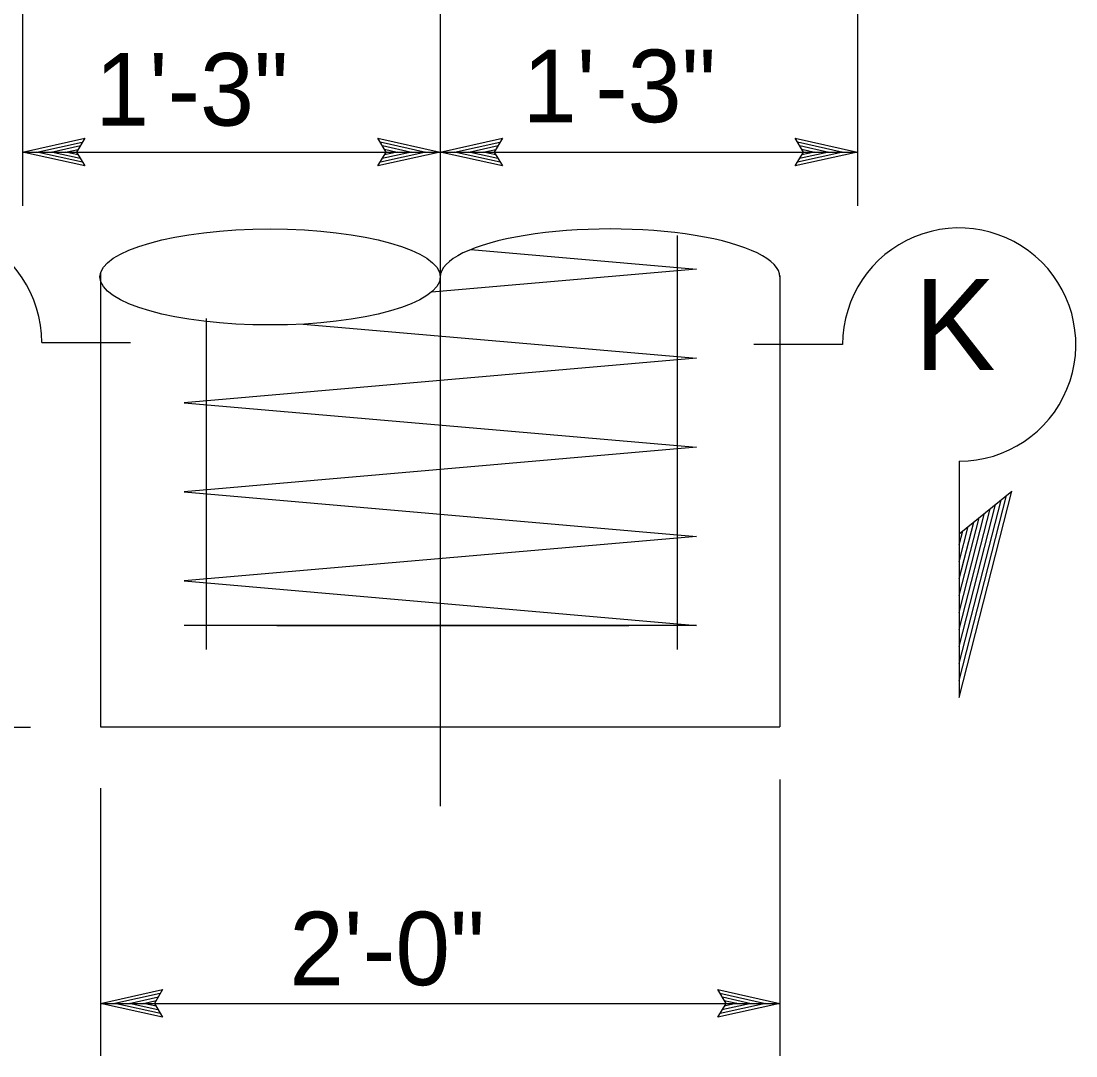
# Model space of a CAD drawing. Extents: x -893 to 867, y -474 to 712.
# Drawn here: x -123.6 to -21.9, y -227.7 to -127.9 of the extents above; entities that cross this region are included whole.
import ezdxf

# ---------------------------------------------------------------- set-up
doc = ezdxf.new("R2010")
doc.units = 0
for name, color, linetype in [('23 Layout Notes', 7, 'Continuous'), ('60 Nongeo Data', 7, 'Continuous'), ('str_Concrete-C', 7, 'Continuous'), ('str_Reinforcement-A', 7, 'Continuous'), ('str_Reinforcement-B', 7, 'Continuous'), ('str_Text-A', 7, 'Continuous')]:
    doc.layers.add(name, color=color, linetype=linetype)

msp = doc.modelspace()

# ---------------------------------------------------------------- linework, layer by layer
at = {"layer": '23 Layout Notes'}
for p, q in [((-121.64, -158.86), (-113.08, -158.86)), ((-44.41, -159.06), (-52.96, -159.06)), ((-33.16, -170.31), (-33.16, -193.1)), ((-33.16, -193.1), (-28.08, -173.21)), ((-33.16, -177.31), (-28.08, -173.21)), ((-33.16, -191.46), (-28.61, -173.63)), ((-33.16, -189.83), (-29.13, -174.06)), ((-33.16, -188.19), (-29.66, -174.48)), ((-33.16, -186.56), (-30.19, -174.91)), ((-33.16, -184.92), (-30.71, -175.34)), ((-33.16, -183.28), (-31.24, -175.76)), ((-33.16, -181.65), (-31.76, -176.19)), ((-33.16, -180.01), (-32.29, -176.61)), ((-33.16, -178.38), (-32.82, -177.04))]:
    msp.add_line(p, q, dxfattribs=at)
for centre, start, end in [((-132.89, -158.86), 359.9995, 270), ((-33.16, -159.06), 270, 180.0005)]:
    msp.add_arc(centre, 11.25, start, end, dxfattribs=at)
at = {"layer": '60 Nongeo Data'}
for p, q in [((-83.22, -6.55), (-83.22, -203.59)), ((-123.5, -95.35), (-123.5, -145.67)), ((-42.98, -95.22), (-42.98, -145.67)), ((-123.5, -140.49), (-117.5, -139.16)), ((-117.5, -139.16), (-118.3, -140.49)), ((-117.5, -139.16), (-117.5, -139.16)), ((-88.42, -140.49), (-89.22, -139.15)), ((-89.22, -139.15), (-89.22, -139.15)), ((-89.22, -139.15), (-83.22, -140.49)), ((-83.22, -140.49), (-77.22, -139.16)), ((-77.22, -139.16), (-78.02, -140.49)), ((-77.22, -139.16), (-77.22, -139.16)), ((-48.18, -140.49), (-48.98, -139.15)), ((-48.98, -139.15), (-48.98, -139.15)), ((-48.98, -139.15), (-42.98, -140.49)), ((-122.11, -140.49), (-117.73, -139.52)), ((-120.73, -140.49), (-117.91, -139.87)), ((-119.35, -140.49), (-118.14, -140.23)), ((-89, -139.51), (-84.6, -140.49)), ((-88.77, -139.87), (-85.98, -140.49)), ((-88.59, -140.21), (-87.36, -140.49)), ((-81.83, -140.49), (-77.45, -139.52)), ((-80.45, -140.49), (-77.63, -139.87)), ((-79.07, -140.49), (-77.86, -140.23)), ((-48.76, -139.51), (-44.36, -140.49)), ((-48.53, -139.87), (-45.74, -140.49)), ((-48.35, -140.21), (-47.12, -140.49)), ((-123.5, -140.49), (-83.22, -140.49)), ((-117.5, -141.83), (-123.5, -140.49)), ((-123.5, -140.49), (-123.5, -140.49)), ((-117.71, -141.47), (-122.12, -140.49)), ((-117.95, -141.11), (-120.73, -140.49)), ((-118.12, -140.77), (-119.35, -140.49)), ((-118.3, -140.49), (-117.5, -141.83)), ((-83.22, -140.49), (-89.22, -141.82)), ((-89.22, -141.82), (-88.42, -140.49)), ((-84.61, -140.49), (-88.98, -141.46)), ((-85.98, -140.49), (-88.8, -141.11)), ((-87.36, -140.49), (-88.57, -140.76)), ((-83.22, -140.49), (-42.98, -140.49)), ((-83.22, -140.49), (-83.22, -140.49)), ((-77.22, -141.83), (-83.22, -140.49)), ((-83.22, -140.49), (-83.22, -140.49)), ((-77.43, -141.47), (-81.84, -140.49)), ((-77.67, -141.11), (-80.45, -140.49)), ((-77.84, -140.77), (-79.07, -140.49)), ((-78.02, -140.49), (-77.22, -141.83)), ((-42.98, -140.49), (-48.98, -141.82)), ((-48.98, -141.82), (-48.18, -140.49)), ((-44.37, -140.49), (-48.74, -141.46)), ((-45.74, -140.49), (-48.57, -141.11)), ((-47.12, -140.49), (-48.33, -140.76)), ((-42.98, -140.49), (-42.98, -140.49)), ((-117.5, -141.83), (-117.5, -141.83)), ((-89.22, -141.82), (-89.22, -141.82)), ((-77.22, -141.83), (-77.22, -141.83)), ((-48.98, -141.82), (-48.98, -141.82)), ((-209.69, -195.98), (-122.73, -195.98)), ((-50.45, -201.01), (-50.45, -227.68)), ((-115.98, -201.84), (-115.98, -227.68)), ((-115.98, -222.61), (-109.98, -221.28)), ((-114.59, -222.6), (-110.21, -221.64)), ((-109.98, -221.28), (-110.78, -222.61)), ((-109.98, -221.28), (-109.98, -221.28)), ((-55.65, -222.61), (-56.45, -221.27)), ((-56.45, -221.27), (-56.45, -221.27)), ((-56.45, -221.27), (-50.45, -222.61)), ((-56.24, -221.62), (-51.83, -222.61)), ((-115.98, -222.61), (-50.45, -222.61)), ((-109.98, -223.95), (-115.98, -222.61)), ((-115.98, -222.61), (-115.98, -222.61)), ((-110.19, -223.59), (-114.6, -222.61)), ((-113.21, -222.61), (-110.39, -221.98)), ((-110.43, -223.23), (-113.21, -222.61)), ((-111.83, -222.61), (-110.62, -222.34)), ((-110.6, -222.89), (-111.83, -222.61)), ((-110.78, -222.61), (-109.98, -223.95)), ((-50.45, -222.61), (-56.45, -223.94)), ((-56.45, -223.94), (-55.65, -222.61)), ((-51.85, -222.61), (-56.22, -223.58)), ((-53.22, -222.61), (-56.04, -223.23)), ((-56, -221.98), (-53.22, -222.61)), ((-55.83, -222.33), (-54.6, -222.6)), ((-54.6, -222.6), (-55.81, -222.87)), ((-50.45, -222.61), (-50.45, -222.61)), ((-109.98, -223.95), (-109.98, -223.95)), ((-56.45, -223.94), (-56.45, -223.94))]:
    msp.add_line(p, q, dxfattribs=at)
at = {"layer": 'str_Concrete-C'}
for p, q in [((-115.98, -152.17), (-115.98, -195.95)), ((-50.45, -152.4), (-50.45, -195.95)), ((-115.98, -195.95), (-50.45, -195.95))]:
    msp.add_line(p, q, dxfattribs=at)
msp.add_ellipse((-99.62, -152.54), major_axis=(16.41, 0), ratio=0.282269, dxfattribs=at)
msp.add_ellipse((-66.83, -152.54), major_axis=(16.38, 0), ratio=0.282639, start_param=6.283171, end_param=9.424778, dxfattribs=at)
at = {"layer": 'str_Reinforcement-A'}
for p, q in [((-80.27, -149.89), (-58.51, -151.79)), ((-58.51, -151.78), (-84.06, -154.01)), ((-58.51, -151.79), (-84.06, -154.01)), ((-96.43, -157.08), (-58.51, -160.38)), ((-58.51, -160.38), (-107.92, -164.67)), ((-107.92, -164.67), (-58.51, -168.97)), ((-58.51, -168.97), (-107.92, -173.27)), ((-107.92, -173.27), (-58.51, -177.56)), ((-58.51, -177.56), (-107.92, -181.86)), ((-107.92, -181.86), (-58.51, -186.16)), ((-58.51, -186.16), (-107.92, -186.16)), ((-98.97, -186.16), (-65.03, -186.16))]:
    msp.add_line(p, q, dxfattribs=at)
at = {"layer": 'str_Reinforcement-B'}
for p, q in [((-60.34, -188.47), (-60.34, -148.55)), ((-105.76, -188.47), (-105.76, -156.53))]:
    msp.add_line(p, q, dxfattribs=at)

# ---------------------------------------------------------------- texts
at = {"layer": '23 Layout Notes'}
msp.add_text('K', height=8.75, dxfattribs=at).set_placement((-37.48, -161.5))
at = {"layer": '60 Nongeo Data'}
msp.add_text('2\'-0"', height=7.087, dxfattribs=at).set_placement((-97.77, -220.86))
at = {"layer": 'str_Text-A'}
for p in [(-116.49, -137.94), (-75.25, -137.61)]:
    msp.add_text('1\'-3"', height=7, dxfattribs=at).set_placement(p)

doc.saveas('drawing.dxf')
